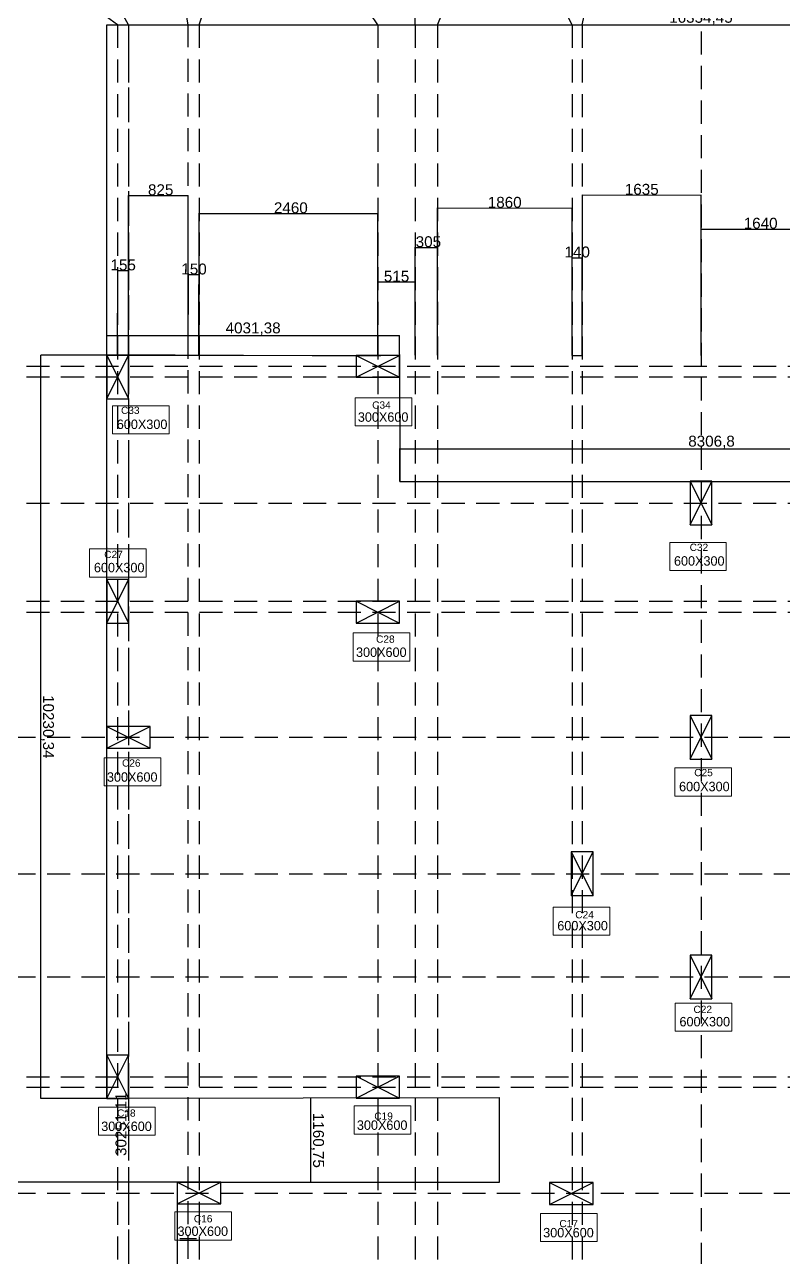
# Model space of a CAD drawing. Header units: millimetres. Extents: x -1932176 to 78768, y -1967 to 1266654.
# Drawn here: x -1662249 to -1651809, y 1240700 to 1257661 of the extents above; entities that cross this region are included whole.
import ezdxf

# ---------------------------------------------------------------- set-up
doc = ezdxf.new("R2010")
doc.units = ezdxf.units.MM
doc.linetypes.add('DASHED2', pattern=[9.525, 6.35, -3.175])
doc.layers.add('Layer2', color=7, linetype='Continuous', lineweight=5)
doc.layers.add('text', color=252, linetype='Continuous', lineweight=5)
doc.styles.get("Standard").update_dxf_attribs({"font": 'arial.ttf'})
doc.dimstyles.new('ISO-25', dxfattribs={"dimtxt": 150, "dimasz": 2.5, "dimexe": 1.25, "dimexo": 0.625, "dimtad": 1, "dimtxsty": 'Standard', "dimcen": 2.5, "dimadec": 0, "dimazin": 0, "dimtfac": 1, "dimtmove": 0, "dimatfit": 3, "dimfxl": 1, "dimarcsym": 0})

# ---------------------------------------------------------------- blocks, each defined once
blk = doc.blocks.new('*D408')
at = {"color": 0, "linetype": 'DASHED2', "lineweight": -2, "ltscale": 30, "transparency": 16777216}
for p, q in [((-1660970, 1257657), (-1660818, 1257657)), ((-1660820, 1257654), (-1660820, 1227408)), ((-1660820, 1227406), (-1660821, 1227406))]:
    blk.add_line(p, q, dxfattribs=at)
at = {"color": 0, "linetype": 'DASHED2', "ltscale": 30, "transparency": 16777216}
for points in [[(-1660820, 1257654), (-1660819, 1257654), (-1660820, 1257657)], [(-1660820, 1227408), (-1660819, 1227408), (-1660820, 1227406)]]:
    blk.add_solid(points, dxfattribs=at)
at = {"layer": 'Defpoints', "color": 0, "linetype": 'DASHED2', "ltscale": 30, "transparency": 16777216}
for p in [(-1660970, 1257657), (-1660820, 1227406), (-1660820, 1227406)]:
    blk.add_point(p, dxfattribs=at)
at = {"color": 0, "linetype": 'DASHED2', "ltscale": 30, "transparency": 16777216, "insert": (-1660910, 1242531), "char_height": 150, "attachment_point": 5, "rotation": 90}
blk.add_mtext('30251,11', dxfattribs=at)
blk = doc.blocks.new('*D409')
at = {"color": 0, "lineweight": -2, "ltscale": 30, "transparency": 16777216}
for p, q in [((-1660970, 1253115), (-1660968, 1254278)), ((-1660966, 1254276), (-1660821, 1254276)), ((-1660820, 1253114), (-1660818, 1254277))]:
    blk.add_line(p, q, dxfattribs=at)
at = {"color": 0, "ltscale": 30, "transparency": 16777216}
for points in [[(-1660966, 1254277), (-1660966, 1254276), (-1660968, 1254276)], [(-1660821, 1254277), (-1660821, 1254276), (-1660818, 1254276)]]:
    blk.add_solid(points, dxfattribs=at)
at = {"layer": 'Defpoints', "color": 0, "ltscale": 30, "transparency": 16777216}
for p in [(-1660818, 1254276), (-1660970, 1253114), (-1660820, 1253114)]:
    blk.add_point(p, dxfattribs=at)
at = {"color": 0, "ltscale": 30, "transparency": 16777216, "insert": (-1660893, 1254354), "char_height": 150, "attachment_point": 5, "rotation": 359.9062}
blk.add_mtext('155', dxfattribs=at)
blk = doc.blocks.new('*D410')
at = {"color": 0, "lineweight": -2, "ltscale": 30, "transparency": 16777216}
for p, q in [((-1660820, 1253114), (-1660820, 1255312)), ((-1660817, 1255311), (-1660001, 1255311)), ((-1659998, 1253114), (-1659998, 1255312))]:
    blk.add_line(p, q, dxfattribs=at)
at = {"color": 0, "ltscale": 30, "transparency": 16777216}
for points in [[(-1660817, 1255311), (-1660817, 1255310), (-1660820, 1255311)], [(-1660001, 1255311), (-1660001, 1255310), (-1659998, 1255311)]]:
    blk.add_solid(points, dxfattribs=at)
at = {"layer": 'Defpoints', "color": 0, "ltscale": 30, "transparency": 16777216}
for p in [(-1659998, 1255311), (-1660820, 1253114), (-1659998, 1253114)]:
    blk.add_point(p, dxfattribs=at)
at = {"color": 0, "ltscale": 30, "transparency": 16777216, "insert": (-1660377, 1255388), "char_height": 150, "attachment_point": 5}
blk.add_mtext('825', dxfattribs=at)
blk = doc.blocks.new('*D411')
at = {"color": 0, "lineweight": -2, "ltscale": 30, "transparency": 16777216}
for p, q in [((-1659998, 1253114), (-1659992, 1254223)), ((-1659990, 1254222), (-1659846, 1254221)), ((-1659850, 1253113), (-1659844, 1254222))]:
    blk.add_line(p, q, dxfattribs=at)
at = {"color": 0, "ltscale": 30, "transparency": 16777216}
for points in [[(-1659990, 1254222), (-1659990, 1254221), (-1659992, 1254222)], [(-1659846, 1254221), (-1659846, 1254220), (-1659844, 1254221)]]:
    blk.add_solid(points, dxfattribs=at)
at = {"layer": 'Defpoints', "color": 0, "ltscale": 30, "transparency": 16777216}
for p in [(-1659844, 1254221), (-1659998, 1253114), (-1659850, 1253113)]:
    blk.add_point(p, dxfattribs=at)
at = {"color": 0, "ltscale": 30, "transparency": 16777216, "insert": (-1659918, 1254298), "char_height": 150, "attachment_point": 5, "rotation": 359.6938}
blk.add_mtext('150', dxfattribs=at)
blk = doc.blocks.new('*D412')
at = {"color": 0, "lineweight": -2, "ltscale": 30, "transparency": 16777216}
for p, q in [((-1659850, 1253113), (-1659848, 1255065)), ((-1659845, 1255064), (-1657390, 1255061)), ((-1657389, 1253111), (-1657387, 1255063))]:
    blk.add_line(p, q, dxfattribs=at)
at = {"color": 0, "ltscale": 30, "transparency": 16777216}
for points in [[(-1659845, 1255064), (-1659845, 1255063), (-1659848, 1255064)], [(-1657390, 1255062), (-1657390, 1255061), (-1657387, 1255061)]]:
    blk.add_solid(points, dxfattribs=at)
at = {"layer": 'Defpoints', "color": 0, "ltscale": 30, "transparency": 16777216}
for p in [(-1657387, 1255061), (-1659850, 1253113), (-1657389, 1253111)]:
    blk.add_point(p, dxfattribs=at)
at = {"color": 0, "ltscale": 30, "transparency": 16777216, "insert": (-1658586, 1255140), "char_height": 150, "attachment_point": 5, "rotation": 359.9474}
blk.add_mtext('2460', dxfattribs=at)
blk = doc.blocks.new('*D413')
at = {"color": 0, "lineweight": -2, "ltscale": 30, "transparency": 16777216}
for p, q in [((-1657389, 1253111), (-1657388, 1254122)), ((-1657386, 1254121), (-1656876, 1254120)), ((-1656875, 1253111), (-1656874, 1254121))]:
    blk.add_line(p, q, dxfattribs=at)
at = {"color": 0, "ltscale": 30, "transparency": 16777216}
for points in [[(-1657386, 1254121), (-1657386, 1254120), (-1657388, 1254121)], [(-1656876, 1254121), (-1656876, 1254120), (-1656874, 1254120)]]:
    blk.add_solid(points, dxfattribs=at)
at = {"layer": 'Defpoints', "color": 0, "ltscale": 30, "transparency": 16777216}
for p in [(-1656874, 1254120), (-1657389, 1253111), (-1656875, 1253110)]:
    blk.add_point(p, dxfattribs=at)
at = {"color": 0, "ltscale": 30, "transparency": 16777216, "insert": (-1657131, 1254198), "char_height": 150, "attachment_point": 5, "rotation": 359.9531}
blk.add_mtext('515', dxfattribs=at)
blk = doc.blocks.new('*D414')
at = {"color": 0, "lineweight": -2, "ltscale": 30, "transparency": 16777216}
for p, q in [((-1656875, 1253111), (-1656873, 1254597)), ((-1656871, 1254596), (-1656571, 1254596)), ((-1656570, 1253111), (-1656568, 1254597))]:
    blk.add_line(p, q, dxfattribs=at)
at = {"color": 0, "ltscale": 30, "transparency": 16777216}
for points in [[(-1656871, 1254597), (-1656871, 1254596), (-1656873, 1254596)], [(-1656571, 1254596), (-1656571, 1254596), (-1656568, 1254596)]]:
    blk.add_solid(points, dxfattribs=at)
at = {"layer": 'Defpoints', "color": 0, "ltscale": 30, "transparency": 16777216}
for p in [(-1656568, 1254596), (-1656875, 1253110), (-1656570, 1253110)]:
    blk.add_point(p, dxfattribs=at)
at = {"color": 0, "ltscale": 30, "transparency": 16777216, "insert": (-1656693, 1254673), "char_height": 150, "attachment_point": 5, "rotation": 359.9531}
blk.add_mtext('305', dxfattribs=at)
blk = doc.blocks.new('*D415')
at = {"color": 0, "lineweight": -2, "ltscale": 30, "transparency": 16777216}
for p, q in [((-1656570, 1253111), (-1656568, 1255140)), ((-1656566, 1255139), (-1654716, 1255137)), ((-1654716, 1253109), (-1654714, 1255139))]:
    blk.add_line(p, q, dxfattribs=at)
at = {"color": 0, "ltscale": 30, "transparency": 16777216}
for points in [[(-1656566, 1255139), (-1656566, 1255139), (-1656568, 1255139)], [(-1654716, 1255138), (-1654716, 1255137), (-1654714, 1255137)]]:
    blk.add_solid(points, dxfattribs=at)
at = {"layer": 'Defpoints', "color": 0, "ltscale": 30, "transparency": 16777216}
for p in [(-1654714, 1255137), (-1656570, 1253110), (-1654716, 1253109)]:
    blk.add_point(p, dxfattribs=at)
at = {"color": 0, "ltscale": 30, "transparency": 16777216, "insert": (-1655643, 1255215), "char_height": 150, "width": 433.22, "attachment_point": 5, "rotation": 359.9531}
blk.add_mtext('1860', dxfattribs=at)
blk = doc.blocks.new('*D416')
at = {"color": 0, "lineweight": -2, "ltscale": 30, "transparency": 16777216}
for p, q in [((-1654716, 1253109), (-1654715, 1254456)), ((-1654712, 1254454), (-1654578, 1254454)), ((-1654576, 1253109), (-1654575, 1254456))]:
    blk.add_line(p, q, dxfattribs=at)
at = {"color": 0, "ltscale": 30, "transparency": 16777216}
for points in [[(-1654712, 1254455), (-1654712, 1254454), (-1654715, 1254454)], [(-1654578, 1254455), (-1654578, 1254454), (-1654575, 1254454)]]:
    blk.add_solid(points, dxfattribs=at)
at = {"layer": 'Defpoints', "color": 0, "ltscale": 30, "transparency": 16777216}
for p in [(-1654575, 1254454), (-1654716, 1253109), (-1654576, 1253109)]:
    blk.add_point(p, dxfattribs=at)
at = {"color": 0, "ltscale": 30, "transparency": 16777216, "insert": (-1654645, 1254532), "char_height": 150, "attachment_point": 5, "rotation": 359.9531}
blk.add_mtext('140', dxfattribs=at)
blk = doc.blocks.new('*D417')
at = {"color": 0, "lineweight": -2, "ltscale": 30, "transparency": 16777216}
for p, q in [((-1654576, 1253109), (-1654574, 1255318)), ((-1654572, 1255317), (-1652941, 1255316)), ((-1652941, 1253108), (-1652939, 1255317))]:
    blk.add_line(p, q, dxfattribs=at)
at = {"color": 0, "ltscale": 30, "transparency": 16777216}
for points in [[(-1654572, 1255317), (-1654572, 1255317), (-1654574, 1255317)], [(-1652941, 1255316), (-1652941, 1255315), (-1652939, 1255316)]]:
    blk.add_solid(points, dxfattribs=at)
at = {"layer": 'Defpoints', "color": 0, "ltscale": 30, "transparency": 16777216}
for p in [(-1652939, 1255316), (-1654576, 1253109), (-1652941, 1253107)]:
    blk.add_point(p, dxfattribs=at)
at = {"color": 0, "ltscale": 30, "transparency": 16777216, "insert": (-1653757, 1255394), "char_height": 150, "attachment_point": 5, "rotation": 359.953}
blk.add_mtext('1635', dxfattribs=at)
blk = doc.blocks.new('*D418')
at = {"color": 0, "lineweight": -2, "ltscale": 30, "transparency": 16777216}
for p, q in [((-1652941, 1253108), (-1652941, 1254851)), ((-1652938, 1254849), (-1651304, 1254849)), ((-1651302, 1253108), (-1651302, 1254851))]:
    blk.add_line(p, q, dxfattribs=at)
at = {"color": 0, "ltscale": 30, "transparency": 16777216}
for points in [[(-1652938, 1254850), (-1652938, 1254849), (-1652941, 1254849)], [(-1651304, 1254850), (-1651304, 1254849), (-1651302, 1254849)]]:
    blk.add_solid(points, dxfattribs=at)
at = {"layer": 'Defpoints', "color": 0, "ltscale": 30, "transparency": 16777216}
for p in [(-1651302, 1254849), (-1652941, 1253107), (-1651302, 1253107)]:
    blk.add_point(p, dxfattribs=at)
at = {"color": 0, "ltscale": 30, "transparency": 16777216, "insert": (-1652121, 1254927), "char_height": 150, "width": 1191.3, "attachment_point": 5}
blk.add_mtext('1640', dxfattribs=at)
blk = doc.blocks.new('*D425')
at = {"color": 0, "lineweight": -2, "ltscale": 30, "transparency": 16777216}
for p, q in [((-1661120, 1253115), (-1661120, 1257658)), ((-1661118, 1257657), (-1644768, 1257657)), ((-1644766, 1253115), (-1644766, 1257658))]:
    blk.add_line(p, q, dxfattribs=at)
at = {"color": 0, "ltscale": 30, "transparency": 16777216}
for points in [[(-1661118, 1257657), (-1661118, 1257657), (-1661120, 1257657)], [(-1644768, 1257657), (-1644768, 1257657), (-1644766, 1257657)]]:
    blk.add_solid(points, dxfattribs=at)
at = {"layer": 'Defpoints', "color": 0, "ltscale": 30, "transparency": 16777216}
for p in [(-1644766, 1257657), (-1661120, 1253114), (-1644766, 1253114)]:
    blk.add_point(p, dxfattribs=at)
at = {"color": 0, "ltscale": 30, "transparency": 16777216, "insert": (-1652943, 1257748), "char_height": 150, "attachment_point": 5}
blk.add_mtext('16354,45', dxfattribs=at)
blk = doc.blocks.new('*D441')
at = {"color": 0, "lineweight": -2, "ltscale": 30, "transparency": 16777216}
for p, q in [((-1661120, 1253121), (-1661120, 1253384)), ((-1661118, 1253383), (-1657091, 1253383)), ((-1657089, 1253125), (-1657089, 1253384))]:
    blk.add_line(p, q, dxfattribs=at)
at = {"color": 0, "ltscale": 30, "transparency": 16777216}
for points in [[(-1661118, 1253383), (-1661118, 1253382), (-1661120, 1253383)], [(-1657091, 1253383), (-1657091, 1253382), (-1657089, 1253383)]]:
    blk.add_solid(points, dxfattribs=at)
at = {"layer": 'Defpoints', "color": 0, "ltscale": 30, "transparency": 16777216}
for p in [(-1657089, 1253383), (-1661120, 1253120), (-1657089, 1253124)]:
    blk.add_point(p, dxfattribs=at)
at = {"color": 0, "ltscale": 30, "transparency": 16777216, "insert": (-1659105, 1253474), "char_height": 150, "attachment_point": 5}
blk.add_mtext('4031,38', dxfattribs=at)
blk = doc.blocks.new('*D443')
at = {"color": 0, "lineweight": -2, "ltscale": 30, "transparency": 16777216}
for p, q in [((-1657088, 1251377), (-1657088, 1251827)), ((-1657086, 1251825), (-1648784, 1251825)), ((-1648781, 1251377), (-1648781, 1251827))]:
    blk.add_line(p, q, dxfattribs=at)
at = {"color": 0, "ltscale": 30, "transparency": 16777216}
for points in [[(-1657086, 1251826), (-1657086, 1251825), (-1657088, 1251825)], [(-1648784, 1251826), (-1648784, 1251825), (-1648781, 1251825)]]:
    blk.add_solid(points, dxfattribs=at)
at = {"layer": 'Defpoints', "color": 0, "ltscale": 30, "transparency": 16777216}
for p in [(-1648781, 1251825), (-1657088, 1251376), (-1648781, 1251376)]:
    blk.add_point(p, dxfattribs=at)
at = {"color": 0, "ltscale": 30, "transparency": 16777216, "insert": (-1652797, 1251916), "char_height": 150, "attachment_point": 5}
blk.add_mtext('8306,8', dxfattribs=at)
blk = doc.blocks.new('*D449')
at = {"color": 0, "lineweight": -2, "ltscale": 30, "transparency": 16777216}
for p, q in [((-1660150, 1241734), (-1662410, 1241734)), ((-1662409, 1241731), (-1662409, 1230680)), ((-1660150, 1230678), (-1662410, 1230678))]:
    blk.add_line(p, q, dxfattribs=at)
at = {"color": 0, "ltscale": 30, "transparency": 16777216}
for points in [[(-1662409, 1241731), (-1662409, 1241731), (-1662409, 1241734)], [(-1662409, 1230680), (-1662409, 1230680), (-1662409, 1230678)]]:
    blk.add_solid(points, dxfattribs=at)
at = {"layer": 'Defpoints', "color": 0, "ltscale": 30, "transparency": 16777216}
for p in [(-1660150, 1241734), (-1662409, 1230678), (-1660150, 1230678)]:
    blk.add_point(p, dxfattribs=at)
at = {"color": 0, "ltscale": 30, "transparency": 16777216, "insert": (-1662500, 1236206), "char_height": 150, "attachment_point": 5, "rotation": 90}
blk.add_mtext('11056,4', dxfattribs=at)
blk = doc.blocks.new('*D450')
at = {"color": 0, "lineweight": -2, "ltscale": 30, "transparency": 16777216}
for p, q in [((-1655718, 1242895), (-1658313, 1242889)), ((-1658309, 1241731), (-1658311, 1242887)), ((-1655715, 1241734), (-1658310, 1241729))]:
    blk.add_line(p, q, dxfattribs=at)
at = {"color": 0, "ltscale": 30, "transparency": 16777216}
for points in [[(-1658311, 1242887), (-1658312, 1242887), (-1658311, 1242889)], [(-1658309, 1241731), (-1658309, 1241731), (-1658309, 1241729)]]:
    blk.add_solid(points, dxfattribs=at)
at = {"layer": 'Defpoints', "color": 0, "ltscale": 30, "transparency": 16777216}
for p in [(-1658311, 1242889), (-1655717, 1242895), (-1655715, 1241734)]:
    blk.add_point(p, dxfattribs=at)
at = {"color": 0, "ltscale": 30, "transparency": 16777216, "insert": (-1658219, 1242309), "char_height": 150, "attachment_point": 5, "rotation": 270.1183}
blk.add_mtext('1160,75', dxfattribs=at)
blk = doc.blocks.new('*D451')
at = {"color": 0, "lineweight": -2, "ltscale": 30, "transparency": 16777216}
for p, q in [((-1661121, 1253114), (-1662027, 1253114)), ((-1662025, 1242886), (-1662026, 1253111)), ((-1661120, 1242884), (-1662026, 1242883))]:
    blk.add_line(p, q, dxfattribs=at)
at = {"color": 0, "ltscale": 30, "transparency": 16777216}
for points in [[(-1662026, 1253111), (-1662027, 1253111), (-1662026, 1253114)], [(-1662024, 1242886), (-1662025, 1242886), (-1662025, 1242883)]]:
    blk.add_solid(points, dxfattribs=at)
at = {"layer": 'Defpoints', "color": 0, "ltscale": 30, "transparency": 16777216}
for p in [(-1662026, 1253114), (-1661120, 1253114), (-1661119, 1242884)]:
    blk.add_point(p, dxfattribs=at)
at = {"color": 0, "ltscale": 30, "transparency": 16777216, "insert": (-1661935, 1247999), "char_height": 150, "attachment_point": 5, "rotation": 270.0078}
blk.add_mtext('10230,34', dxfattribs=at)

msp = doc.modelspace()

# ---------------------------------------------------------------- linework, layer by layer
at = {"color": 252, "linetype": 'DASHED2', "ltscale": 30}
for p, q in [((-1660970.28006, 1257656.98942), (-1662862.74967, 1259032.26447)), ((-1660819.55654, 1257656.98942), (-1661595.54805, 1259032.26447)), ((-1659998.19221, 1257656.98942), (-1660231.73281, 1259032.26447)), ((-1659849.7025, 1257656.98942), (-1659387.67537, 1259032.26447)), ((-1657388.89305, 1257656.98942), (-1658305.10843, 1259032.26447)), ((-1656874.672, 1257656.98942), (-1656874.672, 1259032.26447)), ((-1656569.672, 1257656.98942), (-1655973.89032, 1259032.26447)), ((-1654715.60566, 1257656.98942), (-1655408.60971, 1259032.26447)), ((-1654576.17096, 1257656.98942), (-1654290.21874, 1259032.26447))]:
    msp.add_line(p, q, dxfattribs=at)
at = {"color": 252, "linetype": 'DASHED2', "ltscale": 50}
for p, q in [((-1652940.78775, 1258996.92787), (-1652940.78775, 1226065.49093)), ((-1660970.28006, 1257656.98942), (-1660970.28006, 1227405.87526)), ((-1660819.55654, 1257656.98942), (-1660819.55654, 1227405.87526)), ((-1659998.19221, 1226869.73084), (-1659998.19221, 1257656.98942)), ((-1659849.7025, 1257656.98942), (-1659849.7025, 1227405.87526)), ((-1657388.89305, 1257656.98942), (-1657388.89305, 1227405.87526)), ((-1656874.672, 1257656.98942), (-1656874.672, 1226065.49093)), ((-1656569.672, 1257656.98942), (-1656569.672, 1227405.87526)), ((-1654715.60566, 1257656.98942), (-1654715.60566, 1227405.87526)), ((-1654576.17096, 1257656.98942), (-1654576.17096, 1227405.87526)), ((-1666035.6106, 1252960.60122), (-1639246.57118, 1252960.60122)), ((-1666035.6106, 1252813.90002), (-1639246.57118, 1252813.90002)), ((-1666035.6106, 1251077.36985), (-1636942.47964, 1251077.36985)), ((-1666035.6106, 1249727.36985), (-1639246.57118, 1249727.36985)), ((-1666035.6106, 1249577.36985), (-1639246.57118, 1249577.36985)), ((-1667179.44694, 1247855.96296), (-1636942.47964, 1247855.96296)), ((-1667179.44694, 1245977.36985), (-1636942.47964, 1245977.36985)), ((-1667179.44694, 1244557.36985), (-1639246.57118, 1244557.36985)), ((-1666035.6106, 1243183.55637), (-1639246.57118, 1243183.55637)), ((-1666035.6106, 1243041.90939), (-1639246.57118, 1243041.90939)), ((-1667179.44694, 1241583.95739), (-1636942.47964, 1241583.95739))]:
    msp.add_line(p, q, dxfattribs=at)
at = {"ltscale": 30}
for p, q in [((-1661120.28088, 1253119.94681), (-1657352.60471, 1253104.59621)), ((-1657088.89972, 1253124.43625), (-1657088.05688, 1251376.36507)), ((-1657088.05688, 1251376.36507), (-1648781.25718, 1251376.36507)), ((-1661103.46886, 1250467.36537), (-1661103.46615, 1250467.36537)), ((-1660112.94549, 1240957.15923), (-1659883.24235, 1240957.15923)), ((-1660112.93736, 1240937.15923), (-1659863.24235, 1240937.15923))]:
    msp.add_line(p, q, dxfattribs=at)
for p, q in [((-1661120.28006, 1253113.90002), (-1660820.28006, 1252513.90002)), ((-1661120.28006, 1252513.90002), (-1660820.28006, 1253113.90002)), ((-1657688.89305, 1252810.60122), (-1657088.89305, 1253110.60122)), ((-1657688.89305, 1253110.60122), (-1657088.89305, 1252810.60122)), ((-1653090.78775, 1251377.36985), (-1652790.78775, 1250777.36985)), ((-1653090.78775, 1250777.36985), (-1652790.78775, 1251377.36985)), ((-1661119.78025, 1250027.36985), (-1660819.78025, 1249427.36985)), ((-1661119.78025, 1249427.36985), (-1660819.78025, 1250027.36985)), ((-1657688.89305, 1249427.36985), (-1657088.89305, 1249727.36985)), ((-1657688.89305, 1249727.36985), (-1657088.89305, 1249427.36985)), ((-1661119.55654, 1247705.96296), (-1660519.55654, 1248005.96296)), ((-1661119.55654, 1248005.96296), (-1660519.55654, 1247705.96296)), ((-1653090.78402, 1248154.89478), (-1652790.78402, 1247554.89478)), ((-1653090.78402, 1247554.89478), (-1652790.78402, 1248154.89478)), ((-1654726.17096, 1246277.36985), (-1654426.17096, 1245677.36985)), ((-1654726.17096, 1245677.36985), (-1654426.17096, 1246277.36985)), ((-1653090.78775, 1244857.36985), (-1652790.78775, 1244257.36985)), ((-1653090.78775, 1244257.36985), (-1652790.78775, 1244857.36985)), ((-1661118.89305, 1243483.55637), (-1660818.89305, 1242883.55637)), ((-1661118.89305, 1242883.55637), (-1660818.89305, 1243483.55637)), ((-1657688.89305, 1242891.90939), (-1657088.89305, 1243191.90939)), ((-1657688.89305, 1243191.90939), (-1657088.89305, 1242891.90939)), ((-1660149.7025, 1241433.95739), (-1659549.7025, 1241733.95739)), ((-1660149.7025, 1241733.95739), (-1659549.7025, 1241433.95739)), ((-1655026.43246, 1241428.54399), (-1654426.43246, 1241728.54399)), ((-1655026.43246, 1241728.54399), (-1654426.43246, 1241428.54399))]:
    msp.add_line(p, q)
at = {"color": 252, "ltscale": 30}
msp.add_line((-1655714.7257, 1241733.95739), (-1655714.7257, 1242894.71033), dxfattribs=at)
for points in [[(-1661120.28006, 1252513.90002), (-1660820.28006, 1252513.90002), (-1660820.28006, 1253113.90002), (-1661120.28006, 1253113.90002)], [(-1657688.89305, 1252810.60122), (-1657088.89305, 1252810.60122), (-1657088.89305, 1253110.60122), (-1657688.89305, 1253110.60122)], [(-1653090.78775, 1250777.36985), (-1652790.78775, 1250777.36985), (-1652790.78775, 1251377.36985), (-1653090.78775, 1251377.36985)], [(-1661119.78025, 1249427.36985), (-1660819.78025, 1249427.36985), (-1660819.78025, 1250027.36985), (-1661119.78025, 1250027.36985)], [(-1657688.89305, 1249427.36985), (-1657088.89305, 1249427.36985), (-1657088.89305, 1249727.36985), (-1657688.89305, 1249727.36985)], [(-1661119.55654, 1247705.96296), (-1660519.55654, 1247705.96296), (-1660519.55654, 1248005.96296), (-1661119.55654, 1248005.96296)], [(-1653090.78402, 1247554.89478), (-1652790.78402, 1247554.89478), (-1652790.78402, 1248154.89478), (-1653090.78402, 1248154.89478)], [(-1654726.17096, 1245677.36985), (-1654426.17096, 1245677.36985), (-1654426.17096, 1246277.36985), (-1654726.17096, 1246277.36985)], [(-1653090.78775, 1244257.36985), (-1652790.78775, 1244257.36985), (-1652790.78775, 1244857.36985), (-1653090.78775, 1244857.36985)], [(-1661118.89305, 1242883.55637), (-1660818.89305, 1242883.55637), (-1660818.89305, 1243483.55637), (-1661118.89305, 1243483.55637)], [(-1657688.89305, 1242891.90939), (-1657088.89305, 1242891.90939), (-1657088.89305, 1243191.90939), (-1657688.89305, 1243191.90939)], [(-1660149.7025, 1241433.95739), (-1659549.7025, 1241433.95739), (-1659549.7025, 1241733.95739), (-1660149.7025, 1241733.95739)], [(-1655026.43246, 1241428.54399), (-1654426.43246, 1241428.54399), (-1654426.43246, 1241728.54399), (-1655026.43246, 1241728.54399)]]:
    msp.add_lwpolyline(points, close=True)
at = {"transparency": 16777216}
for points in [[(-1660149.7025, 1241733.95739), (-1655714.7257, 1241733.95739), (-1655714.7257, 1242894.71033), (-1661118.89305, 1242883.55637), (-1661120.28006, 1253113.90002), (-1657088.89305, 1253110.60122)], [(-1654715.60566, 1253108.65922), (-1654576.17096, 1253108.54512)], [(-1652940.78775, 1253107.20692), (-1652938.89305, 1253107.20537)], [(-1660149.7025, 1241733.95739), (-1660147.38269, 1236025.55682)]]:
    msp.add_lwpolyline(points, dxfattribs=at)
at = {"linetype": 'ByBlock', "transparency": 33554687}
msp.add_lwpolyline([(-1652940.78775, 1253107.20382), (-1652938.89305, 1253107.20537)], dxfattribs=at)
at = {"layer": 'Layer2', "color": 252, "true_color": 0x939598, "transparency": 16777216}
for points in [[(-1661039.73935, 1252417.93997), (-1660259.99494, 1252417.93997), (-1660259.99494, 1252030.7594), (-1661039.73935, 1252030.7594)], [(-1657701.73795, 1252526.56773), (-1656921.99354, 1252526.56773), (-1656921.99354, 1252139.38716), (-1657701.73795, 1252139.38716)], [(-1661354.96127, 1250446.37024), (-1660575.21686, 1250446.37024), (-1660575.21686, 1250059.18966), (-1661354.96127, 1250059.18966)], [(-1653372.94375, 1250537.65513), (-1652593.19933, 1250537.65513), (-1652593.19933, 1250150.47456), (-1653372.94375, 1250150.47456)], [(-1657726.85066, 1249290.71196), (-1656947.10625, 1249290.71196), (-1656947.10625, 1248903.53139), (-1657726.85066, 1248903.53139)]]:
    msp.add_lwpolyline(points, close=True, dxfattribs=at)
at = {"layer": 'Layer2', "color": 252, "true_color": 0x939598, "transparency": 33554687}
for points in [[(-1661154.5193, 1247573.53737), (-1660374.77489, 1247573.53737), (-1660374.77489, 1247186.3568), (-1661154.5193, 1247186.3568)], [(-1653302.45546, 1247433.63215), (-1652522.71104, 1247433.63215), (-1652522.71104, 1247046.45157), (-1653302.45546, 1247046.45157)], [(-1654978.35382, 1245519.17146), (-1654198.6094, 1245519.17146), (-1654198.6094, 1245131.99088), (-1654978.35382, 1245131.99088)], [(-1653296.89172, 1244198.30314), (-1652517.14731, 1244198.30314), (-1652517.14731, 1243811.12257), (-1653296.89172, 1243811.12257)], [(-1661233.21347, 1242767.44329), (-1660453.46906, 1242767.44329), (-1660453.46906, 1242380.26272), (-1661233.21347, 1242380.26272)], [(-1657715.18154, 1242783.40121), (-1656935.43713, 1242783.40121), (-1656935.43713, 1242396.22064), (-1657715.18154, 1242396.22064)], [(-1660183.55249, 1241324.40901), (-1659403.80807, 1241324.40901), (-1659403.80807, 1240937.22844), (-1660183.55249, 1240937.22844)], [(-1655151.38614, 1241304.27837), (-1654371.64173, 1241304.27837), (-1654371.64173, 1240917.0978), (-1655151.38614, 1240917.0978)]]:
    msp.add_lwpolyline(points, close=True, dxfattribs=at)

# ---------------------------------------------------------------- texts
at = {"layer": 'Layer2', "color": 252, "linetype": 'ByBlock', "lineweight": 9, "true_color": 0x939598, "transparency": 16777216, "char_height": 130, "attachment_point": 1}
for s, insert in [('{\\fCentury Gothic|b0|i0|c0|p34;300X600}', (-1657663.9654, 1252326.63115)), ('{\\fCentury Gothic|b0|i0|c0|p34;600X300}', (-1660980.7653, 1252226.98711)), ('{\\fCentury Gothic|b0|i0|c0|p34;600X300}', (-1661295.98722, 1250255.41738)), ('{\\fCentury Gothic|b0|i0|c0|p34;600X300}', (-1653313.9697, 1250346.70227)), ('{\\fCentury Gothic|b0|i0|c0|p34;300X600}', (-1657689.07812, 1249090.77538)), ('{\\fCentury Gothic|b0|i0|c0|p34;300X600}', (-1661116.74675, 1247373.60079)), ('{\\fCentury Gothic|b0|i0|c0|p34;600X300}', (-1653243.48141, 1247242.67928)), ('{\\fCentury Gothic|b0|i0|c0|p34;600X300}', (-1654919.37977, 1245328.21859)), ('{\\fCentury Gothic|b0|i0|c0|p34;600X300}', (-1653237.91767, 1244007.35028)), ('{\\fCentury Gothic|b0|i0|c0|p34;300X600}', (-1657677.40899, 1242583.46463)), ('{\\fCentury Gothic|b0|i0|c0|p34;300X600}', (-1661195.44092, 1242567.50671)), ('{\\fCentury Gothic|b0|i0|c0|p34;300X600}', (-1660145.77994, 1241124.47243)), ('{\\fCentury Gothic|b0|i0|c0|p34;300X600}', (-1655113.61359, 1241104.34179))]:
    msp.add_mtext_dynamic_manual_height_columns(s, width=741.9718666, gutter_width=57.3737, heights=[0], dxfattribs=dict(at, insert=insert))
at = {"layer": 'text', "color": 252, "true_color": 0x939598, "transparency": 16777216, "char_height": 99.743185, "attachment_point": 1}
for s, insert in [('C34', (-1657466.57032, 1252476.46885)), ('C33', (-1660923.47529, 1252403.83885)), ('C27', (-1661154.0624, 1250421.00143)), ('C32', (-1653098.31874, 1250518.9338)), ('C28', (-1657413.23989, 1249255.88673)), ('C26', (-1660909.75527, 1247551.38005)), ('C25', (-1653035.04158, 1247419.43295)), ('C24', (-1654672.1836, 1245464.03474)), ('C22', (-1653045.35297, 1244161.57186)), ('C18', (-1660977.84054, 1242734.72773)), ('C19', (-1657437.5401, 1242692.95599)), ('C16', (-1659920.50077, 1241280.75521)), ('C17', (-1654890.28482, 1241213.83315))]:
    msp.add_mtext_dynamic_manual_height_columns(s, width=1.2192188, gutter_width=1, heights=[0], dxfattribs=dict(at, insert=insert))

# ---------------------------------------------------------------- dimensions: what is measured, and where the dimension line sits
at = {"color": 252, "ltscale": 30}
for base, p1, p2, picture, middle in [((-1644765.8335, 1257656.98942), (-1661120.28006, 1253113.90002), (-1644765.8335, 1253113.90002), '*D425', (-1652943.05678, 1257747.75766)), ((-1657088.89972, 1253382.89634), (-1661120.28088, 1253119.94681), (-1657088.89972, 1253124.43625), '*D441', (-1659104.5903, 1253473.66459))]:
    dim = msp.add_linear_dim(base=base, p1=p1, p2=p2, dimstyle='ISO-25', dxfattribs=at)
    dim.commit()
    dim.dimension.update_dxf_attribs({"geometry": picture, "text_midpoint": middle})
at = {"color": 252, "linetype": 'DASHED2', "ltscale": 30}
dim = msp.add_linear_dim(base=(-1660819.55654, 1227405.87526), p1=(-1660970.28006, 1257656.98942), p2=(-1660819.55654, 1227405.87526), angle=90, dimstyle='ISO-25', dxfattribs=at)
dim.commit()
dim.dimension.update_dxf_attribs({"geometry": '*D408', "text_midpoint": (-1660910.32479, 1242531.43234)})
at = {"color": 252, "ltscale": 30}
dim = msp.add_linear_dim(base=(-1659998.19221, 1255310.69664), p1=(-1660819.55654, 1253113.65394), p2=(-1659998.19221, 1253113.65394), text='825', dimstyle='ISO-25', dxfattribs=at)
dim.commit()
dim.dimension.update_dxf_attribs({"geometry": '*D410', "text_midpoint": (-1660377.47571, 1255310.69664), "dimtype": 160})
dim = msp.add_aligned_dim(p1=(-1654576.17096, 1253108.54512), p2=(-1652940.78775, 1253107.20382), distance=2208.43015, text='1635', dimstyle='ISO-25', dxfattribs=at)
dim.commit()
dim.dimension.update_dxf_attribs({"geometry": '*D417', "text_midpoint": (-1653756.6047, 1255393.56596)})
for base, p1, p2, angle, text, picture, middle in [((-1654713.94552, 1255137.48256), (-1656569.672, 1253110.17636), (-1654715.60566, 1253108.65922), 359.953116163, '1860', '*D415', (-1655642.83628, 1255138.24266)), ((-1657387.10206, 1255061.49888), (-1659849.7025, 1253112.86033), (-1657388.89305, 1253110.60122), 359.947400505, '2460', '*D412', (-1658586.40402, 1255062.59988)), ((-1654575.06976, 1254454.3066), (-1654715.60566, 1253108.65922), (-1654576.17096, 1253108.54512), 359.953116163, '140', '*D416', (-1654644.78711, 1254454.36364)), ((-1660818.49935, 1254276.23021), (-1660970.28006, 1253113.90002), (-1660820.40275, 1253113.65463), 359.906194009, '155', '*D409', (-1660893.43801, 1254276.3529)), ((-1659843.78119, 1254220.7772), (-1659998.19221, 1253113.65394), (-1659849.7025, 1253112.86033), 359.693783108, '150', '*D411', (-1659918.02605, 1254221.174)), ((-1656873.84557, 1254120.14611), (-1657388.89305, 1253110.60122), (-1656874.672, 1253110.18045), 359.953116163, '515', '*D413', (-1657130.9561, 1254120.3565))]:
    dim = msp.add_linear_dim(base=base, p1=p1, p2=p2, angle=angle, text=text, dimstyle='ISO-25', dxfattribs=at)
    dim.commit()
    dim.dimension.update_dxf_attribs({"geometry": picture, "text_midpoint": middle, "dimtype": 161})
dim = msp.add_linear_dim(base=(-1651301.61514, 1254849.46164), p1=(-1652940.78775, 1253107.20382), p2=(-1651301.61514, 1253107.20537), text='1640', dimstyle='ISO-25', dxfattribs=at)
dim.commit()
dim.dimension.update_dxf_attribs({"geometry": '*D418', "text_midpoint": (-1652121.20145, 1254926.67259)})
for base, p1, p2, angle, picture, middle in [((-1656568.45622, 1254595.96322), (-1656874.672, 1253110.42593), (-1656569.672, 1253110.17636), 359.953116163, '*D414', (-1656692.5647, 1254596.06478)), ((-1662026.12954, 1253113.7772), (-1661118.89305, 1242883.55637), (-1661120.28006, 1253113.90002), 90.007768024, '*D451', (-1662025.43605, 1247998.68857))]:
    dim = msp.add_linear_dim(base=base, p1=p1, p2=p2, angle=angle, dimstyle='ISO-25', dxfattribs=at)
    dim.commit()
    dim.dimension.update_dxf_attribs({"geometry": picture, "text_midpoint": middle, "dimtype": 161})
dim = msp.add_linear_dim(base=(-1648781.25718, 1251825.39355), p1=(-1657088.05688, 1251376.36507), p2=(-1648781.25718, 1251376.36507), dimstyle='ISO-25', dxfattribs=at)
dim.commit()
dim.dimension.update_dxf_attribs({"geometry": '*D443', "text_midpoint": (-1652797.37417, 1251825.39355), "dimtype": 160})
dim = msp.add_aligned_dim(p1=(-1655714.7257, 1241733.95739), p2=(-1655717.12143, 1242894.70538), distance=2594.28519, dimstyle='ISO-25', dxfattribs=at)
dim.commit()
dim.dimension.update_dxf_attribs({"geometry": '*D450', "text_midpoint": (-1658219.43517, 1242309.16425)})
dim = msp.add_linear_dim(base=(-1662408.94769, 1230677.55545), p1=(-1660149.7025, 1241733.95739), p2=(-1660149.7025, 1230677.55545), angle=90, dimstyle='ISO-25', dxfattribs=at)
dim.commit()
dim.dimension.update_dxf_attribs({"geometry": '*D449', "text_midpoint": (-1662499.71594, 1236205.75642)})

doc.saveas('drawing.dxf')
